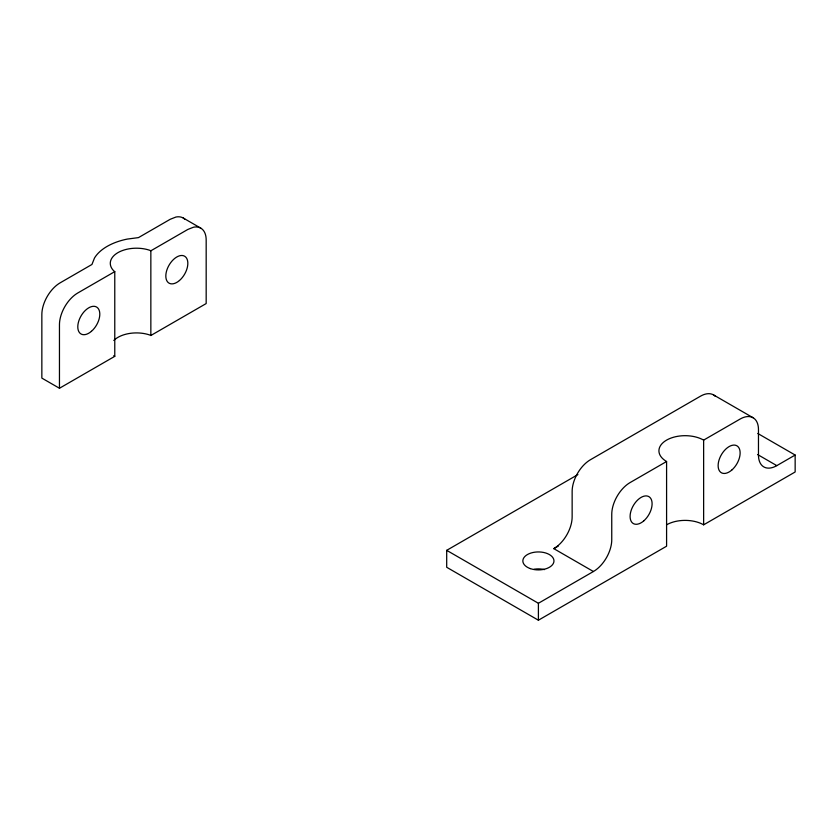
<?xml version="1.0" encoding="UTF-8"?>
<svg xmlns="http://www.w3.org/2000/svg" width="837" height="837" viewBox="0 0 837 837"><rect width="100%" height="100%" fill="white"/><g stroke="black" fill="none" stroke-linecap="round" stroke-linejoin="round"><path stroke-width="1.26" d="M113.801 340.471A26.198 15.129 0 0 1 149.582 334.936L150.848 335.501L206.174 303.559L206.174 240.031A25.937 14.972 -60 0 0 193.504 227.214L187.833 229.443L150.848 250.797L149.582 250.232A26.198 15.129 0 0 0 117.954 252.628A26.198 15.129 0 0 0 113.801 270.885L114.774 271.627L77.799 292.971A25.937 14.972 -60 0 0 59.458 324.735L59.458 388.263L41.85 378.104L41.85 314.576A25.937 14.972 -60 0 1 60.191 282.812L91.944 264.471L94.508 257.995A53.327 30.791 0 0 1 127.245 239.089L138.471 237.614L170.225 219.284L175.896 217.045A25.937 14.972 -60 0 1 185.061 219.44M59.458 388.263L114.774 356.332L114.774 271.627M666.587 524.82A26.198 15.129 0 0 1 703.635 524.82L795.15 471.984L795.15 455.046L776.809 465.634A25.937 14.972 -60 0 1 758.468 455.046L758.468 429.632A25.937 14.972 -60 0 0 740.128 419.044L703.635 440.116A26.198 15.129 0 0 0 666.587 440.116A26.198 15.129 0 0 0 666.587 461.501L666.587 546.205L538.4 620.217L446.696 567.277L446.696 550.338L577.907 474.589M666.587 461.501L630.094 482.572A25.937 14.972 -60 0 0 611.753 514.337L611.753 539.75A25.937 14.972 -60 0 1 593.412 571.514L538.4 603.278L446.696 550.338M593.412 571.514L553.801 548.643L558.331 546.027M713.49 394.886L753.101 417.757M757.788 433.472L795.15 455.046M757.569 454.522L776.809 465.634M183.198 217.997L200.796 228.156M113.801 355.599L114.774 356.332M703.635 440.116L703.635 524.82M538.4 603.278L538.4 620.217M150.848 250.797L150.848 335.501M534.163 569.223A15.558 8.987 0 0 1 544.51 569.599M553.801 548.643A25.937 14.972 -60 0 0 572.142 516.879L572.142 491.465A25.937 14.972 -60 0 1 590.483 459.701L700.517 396.173A25.937 14.972 -60 0 1 715.353 396.34M179.453 280.51A15.558 8.987 -60 0 0 184.768 256.3A15.558 8.987 -60 0 0 166.26 272.234A15.558 8.987 -60 0 0 179.453 280.51M91.421 331.326A15.558 8.987 -60 0 0 96.747 307.127A15.558 8.987 -60 0 0 78.228 323.051A15.558 8.987 -60 0 0 91.421 331.326M643.716 520.928A15.558 8.987 -60 0 0 649.041 496.728A15.558 8.987 -60 0 0 630.533 512.652A15.558 8.987 -60 0 0 643.716 520.928M731.747 470.101A15.558 8.987 -60 0 0 737.073 445.901A15.558 8.987 -60 0 0 718.564 461.825A15.558 8.987 -60 0 0 731.747 470.101M530.334 568.605A15.558 8.987 0 0 0 553.958 561.114A15.558 8.987 0 0 0 530.909 553.048A15.558 8.987 0 0 0 530.334 568.605"/></g></svg>
